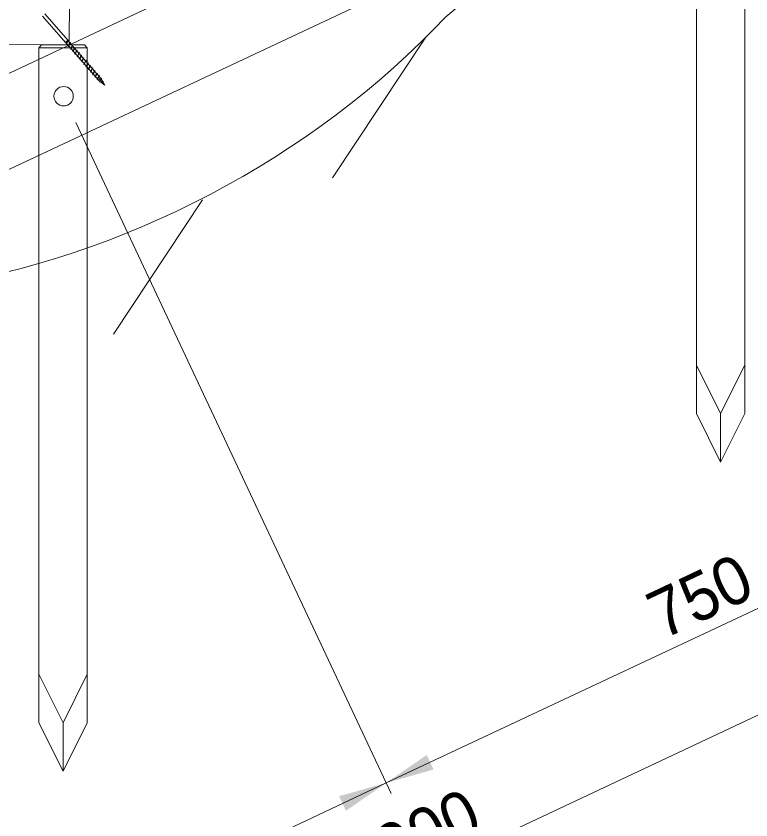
# Model space of a CAD drawing. Units: millimetres at full size, sheet at 1:20; details may follow other scales. Extents: x 200 to 8200, y 200 to 5740.
# Drawn here: x 3064 to 3823, y 860 to 1690 of the extents above; entities that cross this region are included whole.
import ezdxf
from ezdxf.enums import TextEntityAlignment as Align

# ---------------------------------------------------------------- set-up
doc = ezdxf.new("R2010")
doc.units = ezdxf.units.MM
doc.header["$LTSCALE"] = 20
for name, color, linetype, lineweight in [('コーススレッド', 7, 'Continuous', 18), ('ハッチング', 7, 'Continuous', 9), ('ボルト', 7, 'Continuous', 18), ('一般線', 7, 'Continuous', 20), ('寸法', 7, 'Continuous', 13), ('角材', 7, 'Continuous', 18), ('角杭', 7, 'Continuous', 18), ('階段本体', 7, 'Continuous', 18)]:
    doc.layers.add(name, color=color, linetype=linetype, lineweight=lineweight)
doc.styles.add('ＭＳ Ｐゴシック', font='')
doc.styles.get('ＭＳ Ｐゴシック').set_extended_font_data('MS PGothic')

# ---------------------------------------------------------------- blocks, each defined once
blk = doc.blocks.new('filled_arrow')
at = {"color": 0, "linetype": 'Continuous', "lineweight": -2}
blk.add_solid([(7.5, 1.25), (0, 0), (7.5, -1.25)], dxfattribs=at)

msp = doc.modelspace()

# ---------------------------------------------------------------- linework, layer by layer
at = {"layer": 'コーススレッド'}
for p, q in [((3091.31, 1690.25), (3114.95, 1663.1)), ((3093.88, 1692.49), (3117.51, 1665.33)), ((3114.95, 1663.1), (3117.51, 1665.33)), ((3114.95, 1663.1), (3115.23, 1663.09)), ((3115.23, 1663.09), (3115.88, 1662.33)), ((3117.93, 1665.69), (3115.68, 1661.42)), ((3115.88, 1662.33), (3115.68, 1661.42)), ((3115.68, 1661.42), (3116.44, 1661.69)), ((3117.51, 1665.33), (3115.88, 1662.33)), ((3117.73, 1664.78), (3116.23, 1661.93)), ((3116.23, 1661.93), (3118.18, 1659.69)), ((3117.93, 1665.69), (3117.51, 1665.33)), ((3117.93, 1665.69), (3117.73, 1664.78)), ((3117.73, 1664.78), (3119.68, 1662.54)), ((3120.23, 1663.05), (3117.98, 1658.78)), ((3119.68, 1662.54), (3118.18, 1659.69)), ((3120.03, 1662.14), (3118.53, 1659.29)), ((3119.47, 1662.78), (3120.23, 1663.05)), ((3120.23, 1663.05), (3120.03, 1662.14)), ((3120.03, 1662.14), (3121.97, 1659.9)), ((3118.18, 1659.69), (3117.98, 1658.78)), ((3117.98, 1658.78), (3118.74, 1659.05)), ((3118.53, 1659.29), (3120.48, 1657.05)), ((3122.52, 1660.41), (3120.28, 1656.14)), ((3120.48, 1657.05), (3120.28, 1656.14)), ((3120.28, 1656.14), (3121.04, 1656.41)), ((3121.97, 1659.9), (3120.48, 1657.05)), ((3122.33, 1659.5), (3120.83, 1656.65)), ((3120.83, 1656.65), (3122.77, 1654.41)), ((3121.77, 1660.14), (3122.52, 1660.41)), ((3122.52, 1660.41), (3122.33, 1659.5)), ((3122.33, 1659.5), (3124.27, 1657.26)), ((3124.82, 1657.77), (3122.58, 1653.5)), ((3122.77, 1654.41), (3122.58, 1653.5)), ((3122.58, 1653.5), (3123.33, 1653.77)), ((3124.27, 1657.26), (3122.77, 1654.41)), ((3124.62, 1656.86), (3123.13, 1654.01)), ((3123.13, 1654.01), (3125.07, 1651.77)), ((3124.06, 1657.5), (3124.82, 1657.77)), ((3124.82, 1657.77), (3124.62, 1656.86)), ((3124.62, 1656.86), (3126.57, 1654.62)), ((3127.12, 1655.13), (3124.87, 1650.86)), ((3126.57, 1654.62), (3125.07, 1651.77)), ((3126.92, 1654.22), (3125.43, 1651.37)), ((3126.36, 1654.86), (3127.12, 1655.13)), ((3127.12, 1655.13), (3126.92, 1654.22)), ((3126.92, 1654.22), (3128.87, 1651.98)), ((3129.42, 1652.49), (3127.17, 1648.22)), ((3128.66, 1652.22), (3129.42, 1652.49)), ((3129.42, 1652.49), (3129.22, 1651.58)), ((3125.07, 1651.77), (3124.87, 1650.86)), ((3124.87, 1650.86), (3125.63, 1651.13)), ((3125.43, 1651.37), (3127.37, 1649.13)), ((3127.37, 1649.13), (3127.17, 1648.22)), ((3127.17, 1648.22), (3127.93, 1648.49)), ((3128.87, 1651.98), (3127.37, 1649.13)), ((3129.22, 1651.58), (3127.72, 1648.73)), ((3127.72, 1648.73), (3129.67, 1646.49)), ((3129.22, 1651.58), (3131.17, 1649.34)), ((3131.72, 1649.85), (3129.47, 1645.58)), ((3129.67, 1646.49), (3129.47, 1645.58)), ((3129.47, 1645.58), (3130.23, 1645.85)), ((3131.17, 1649.34), (3129.67, 1646.49)), ((3131.52, 1648.94), (3130.02, 1646.09)), ((3130.02, 1646.09), (3131.97, 1643.85)), ((3130.96, 1649.58), (3131.72, 1649.85)), ((3131.72, 1649.85), (3131.52, 1648.94)), ((3131.52, 1648.94), (3133.46, 1646.7)), ((3134.01, 1647.21), (3131.77, 1642.94)), ((3131.97, 1643.85), (3131.77, 1642.94)), ((3133.46, 1646.7), (3131.97, 1643.85)), ((3133.82, 1646.3), (3132.32, 1643.45)), ((3133.26, 1646.94), (3134.01, 1647.21)), ((3134.01, 1647.21), (3133.82, 1646.3)), ((3133.82, 1646.3), (3135.76, 1644.06)), ((3136.31, 1644.57), (3134.07, 1640.3)), ((3135.76, 1644.06), (3134.26, 1641.21)), ((3135.55, 1644.3), (3136.31, 1644.57)), ((3136.31, 1644.57), (3136.11, 1643.66)), ((3131.77, 1642.94), (3132.53, 1643.21)), ((3132.32, 1643.45), (3134.26, 1641.21)), ((3134.26, 1641.21), (3134.07, 1640.3)), ((3134.07, 1640.3), (3134.82, 1640.57)), ((3136.11, 1643.66), (3134.62, 1640.81)), ((3134.62, 1640.81), (3136.56, 1638.57)), ((3136.11, 1643.66), (3138.06, 1641.42)), ((3138.61, 1641.93), (3136.36, 1637.66)), ((3136.56, 1638.57), (3136.36, 1637.66)), ((3136.36, 1637.66), (3137.12, 1637.93)), ((3138.06, 1641.42), (3136.56, 1638.57)), ((3138.41, 1641.02), (3136.91, 1638.17)), ((3136.91, 1638.17), (3138.86, 1635.93)), ((3137.85, 1641.66), (3138.61, 1641.93)), ((3138.61, 1641.93), (3138.41, 1641.02)), ((3138.41, 1641.02), (3140.36, 1638.78)), ((3140.91, 1639.29), (3138.66, 1635.02)), ((3138.86, 1635.93), (3138.66, 1635.02)), ((3140.36, 1638.78), (3138.86, 1635.93)), ((3140.71, 1638.38), (3139.21, 1635.53)), ((3139.21, 1635.53), (3141.16, 1633.29)), ((3140.15, 1639.02), (3140.91, 1639.29)), ((3140.91, 1639.29), (3140.71, 1638.38)), ((3140.71, 1638.38), (3142.66, 1636.14)), ((3143.21, 1636.65), (3140.96, 1632.38)), ((3142.66, 1636.14), (3141.16, 1633.29)), ((3143.01, 1635.74), (3141.51, 1632.89)), ((3142.45, 1636.38), (3143.21, 1636.65)), ((3143.21, 1636.65), (3143.01, 1635.74)), ((3143.01, 1635.74), (3144.95, 1633.5)), ((3138.66, 1635.02), (3139.42, 1635.29)), ((3141.16, 1633.29), (3140.96, 1632.38)), ((3140.96, 1632.38), (3141.72, 1632.65)), ((3141.51, 1632.89), (3143.46, 1630.65)), ((3145.5, 1634.01), (3143.26, 1629.74)), ((3143.46, 1630.65), (3143.26, 1629.74)), ((3143.26, 1629.74), (3144.02, 1630.01)), ((3144.95, 1633.5), (3143.46, 1630.65)), ((3145.31, 1633.1), (3143.81, 1630.25)), ((3143.81, 1630.25), (3145.75, 1628.01)), ((3144.75, 1633.74), (3145.5, 1634.01)), ((3145.5, 1634.01), (3145.31, 1633.1)), ((3145.31, 1633.1), (3147.25, 1630.86)), ((3147.8, 1631.37), (3145.56, 1627.1)), ((3145.75, 1628.01), (3145.56, 1627.1)), ((3145.56, 1627.1), (3146.31, 1627.37)), ((3147.25, 1630.86), (3145.75, 1628.01)), ((3147.6, 1630.46), (3146.11, 1627.61)), ((3146.11, 1627.61), (3148.05, 1625.37)), ((3147.04, 1631.1), (3147.8, 1631.37)), ((3147.8, 1631.37), (3147.6, 1630.46)), ((3147.6, 1630.46), (3149.55, 1628.22)), ((3149.55, 1628.22), (3148.8, 1626.8)), ((3150.1, 1628.73), (3148.98, 1626.6)), ((3149.9, 1627.82), (3149.15, 1626.39)), ((3149.34, 1628.46), (3150.1, 1628.73)), ((3150.1, 1628.73), (3149.9, 1627.82)), ((3149.9, 1627.82), (3151.85, 1625.58)), ((3148.05, 1625.37), (3147.85, 1624.46)), ((3147.85, 1624.46), (3148.61, 1624.73)), ((3148.05, 1625.37), (3148.49, 1627.16)), ((3155.62, 1618.96), (3148.49, 1627.16)), ((3148.61, 1624.73), (3150.15, 1622.97)), ((3150.15, 1622.97), (3150.38, 1622.8)), ((3150.38, 1622.8), (3150.26, 1622.25)), ((3150.26, 1622.25), (3150.87, 1622.44)), ((3150.79, 1622.5), (3152.85, 1620.99)), ((3151.85, 1625.58), (3151.1, 1624.16)), ((3152.4, 1626.09), (3151.24, 1624)), ((3152.2, 1625.18), (3151.45, 1623.75)), ((3151.64, 1625.82), (3152.4, 1626.09)), ((3152.4, 1626.09), (3152.2, 1625.18)), ((3152.2, 1625.18), (3152.41, 1624.94)), ((3152.41, 1624.94), (3153.68, 1622.57)), ((3152.83, 1620.67), (3152.85, 1620.99)), ((3152.83, 1620.67), (3153.16, 1620.76)), ((3153.07, 1620.83), (3155.62, 1618.96)), ((3153.68, 1622.57), (3153.23, 1621.71)), ((3153.95, 1622.81), (3153.32, 1621.61)), ((3153.84, 1622.28), (3153.42, 1621.49)), ((3153.62, 1622.69), (3153.95, 1622.81)), ((3153.95, 1622.81), (3153.84, 1622.28)), ((3153.84, 1622.28), (3155.62, 1618.96))]:
    msp.add_line(p, q, dxfattribs=at)
at = {"layer": 'ハッチング'}
for p, q in [((3487.29, 1668.57), (3390.95, 1523.21)), ((3256.56, 1500.42), (3164.55, 1361.6))]:
    msp.add_line(p, q, dxfattribs=at)
at = {"layer": 'ボルト'}
msp.add_circle((3113.14, 1607.47), 10, dxfattribs=at)
at = {"layer": '一般線'}
msp.add_open_spline([(1645.83, 872.86), (1922.77, 1001.65), (2226.2, 1141.54), (2476.65, 1259.24), (2632.71, 1336.81), (2803.12, 1387.69), (2975.08, 1410.04), (3173.71, 1439.81), (3370.58, 1543.09), (3507.96, 1689.6), (3552.2, 1726.64), (3590.08, 1756.68), (3630.98, 1785.47), (3671.87, 1814.26), (3715.78, 1841.8), (3762.51, 1864.9), (3809.25, 1888), (3858.83, 1906.67), (3909.84, 1923.25), (3960.85, 1939.83), (4013.29, 1954.32), (4065.73, 1968.65), (4118.18, 1982.99), (4170.63, 1997.17), (4216.23, 2015.23), (4261.82, 2033.29), (4300.56, 2055.24), (4351.85, 2075.36), (4403.14, 2095.49), (4466.98, 2113.78), (4521.69, 2138.4), (4576.39, 2163.02), (4621.96, 2193.95), (4663.88, 2226.45), (4705.79, 2258.95), (4744.05, 2293.03), (4785.34, 2323.1), (4826.64, 2353.17), (4870.97, 2379.24), (4919.39, 2398.46), (4967.81, 2417.68), (5020.32, 2430.05), (5071.43, 2441.73), (5122.53, 2453.41), (5172.22, 2464.38), (5217.59, 2479.2), (5262.95, 2494.01), (5304, 2512.66), (5359.33, 2549.25)], degree=3, knots=[0, 0, 0, 0, 1, 1, 1, 2, 2, 2, 3, 3, 3, 4, 4, 4, 5, 5, 5, 6, 6, 6, 7, 7, 7, 8, 8, 8, 9, 9, 9, 10, 10, 10, 11, 11, 11, 12, 12, 12, 13, 13, 13, 14, 14, 14, 15, 15, 15, 16, 16, 16, 16], dxfattribs=at)
at = {"layer": '寸法', "lineweight": 18}
for p, q in [((3125.9, 1580.32), (3451.52, 887.44)), ((3144.81, 1540.09), (3451.52, 887.44)), ((2583.52, 382.29), (4393.6, 1232.93)), ((3446.42, 898.3), (4125.59, 1217.47)), ((2767.25, 579.12), (3446.42, 898.3))]:
    msp.add_line(p, q, dxfattribs=at)
at = {"layer": '角材'}
for p, q in [((2188.34, 1223.2), (5368.54, 2717.73)), ((2226.2, 1141.54), (5343.71, 2606.6))]:
    msp.add_line(p, q, dxfattribs=at)
at = {"layer": '角杭'}
for p, q in [((3766.71, 1279.65), (3766.71, 1976.65)), ((3816.71, 1976.65), (3816.71, 1279.65)), ((3087.54, 1657.47), (3090.43, 1660.47)), ((3090.43, 1660.47), (3134.54, 1660.47)), ((3137.54, 1657.47), (3134.54, 1660.47)), ((3087.54, 960.47), (3087.54, 1657.47)), ((3087.54, 1657.47), (3087.65, 1657.47)), ((3087.65, 1657.47), (3137.54, 1657.47)), ((3137.54, 1657.47), (3137.54, 960.47)), ((3791.71, 1279.65), (3766.71, 1329.65)), ((3791.71, 1279.65), (3816.71, 1329.65)), ((3791.71, 1229.65), (3766.71, 1279.65)), ((3791.71, 1229.65), (3791.71, 1279.65)), ((3791.71, 1229.65), (3816.71, 1279.65)), ((3112.54, 960.47), (3087.54, 1010.47)), ((3112.54, 960.47), (3137.54, 1010.47)), ((3112.54, 910.47), (3087.54, 960.47)), ((3112.54, 910.47), (3112.54, 960.47)), ((3112.54, 910.47), (3137.54, 960.47))]:
    msp.add_line(p, q, dxfattribs=at)
at = {"layer": '階段本体'}
for p, q in [((3119.27, 1730.51), (3118.9, 1660.51)), ((3118.9, 1660.51), (2793.9, 1662.24))]:
    msp.add_line(p, q, dxfattribs=at)

# ---------------------------------------------------------------- block references
at = {"layer": '寸法', "lineweight": 18, "xscale": 6.67, "yscale": 6.67}
for rotation in [25.2, 205.2]:
    msp.add_blockref('filled_arrow', (3446.42, 898.3), dxfattribs=dict(at, rotation=rotation))

# ---------------------------------------------------------------- texts
at = {"layer": '寸法', "style": 'ＭＳ Ｐゴシック'}
for s, p in [('750', (3770.27, 1091.37)), ('2000', (3472.82, 841.1))]:
    msp.add_text(s, height=49.49, rotation=25.171, dxfattribs=at).set_placement(p, align=Align.MIDDLE_CENTER)

doc.saveas('drawing.dxf')
